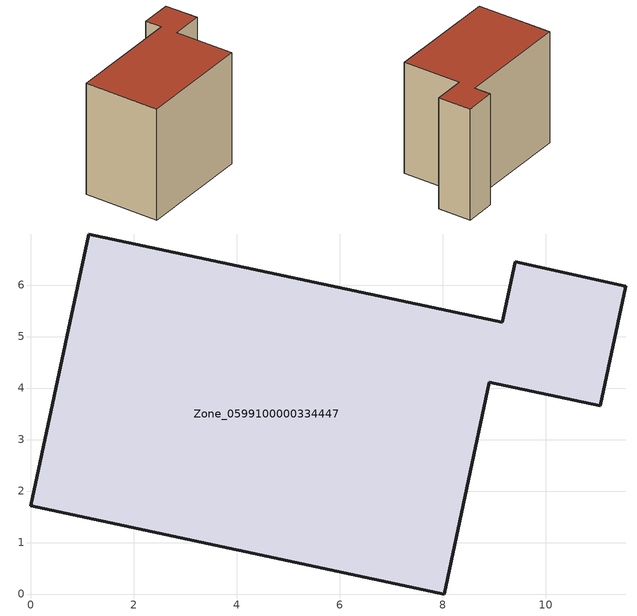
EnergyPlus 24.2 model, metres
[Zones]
Zone_0599100000334447
 floor ground (C_G): 0,1.71 1.13,6.99 9.16,5.28 9.41,6.45 11.56,5.98 11.06,3.65 8.91,4.11 8.03,0 z0
 wall outside (C_F): 1.13,6.99 0,1.71 8.03,0 8.91,4.11 11.06,3.65 11.56,5.98 9.41,6.45 9.16,5.28 1.13,6.99 z0:8.19
 roof outside (C_R): 11.56,5.98 9.41,6.45 9.16,5.28 1.13,6.99 0,1.71 8.03,0 8.91,4.11 11.06,3.65 z8.19
[BUILDING]
Pand.0599100000334447: North Axis=0; Terrain=City; Loads Convergence Tolerance Value=0.04; Temperature Convergence Tolerance Value=0.4; Solar Distribution=FullExterior; Maximum Number of Warmup Days=25; Minimum Number of Warmup Days=1
[Site:Location]
Rotterdam.The.Hague.AP_ZH_NLD Design_Conditions: Latitude=51.96; Longitude=4.45; Time Zone=1; Elevation=-4.5
[SITE:GROUNDTEMPERATURE:BUILDINGSURFACE]
18, 18, 18, 18, 18, 18, 18, 18, 18, 18, 18, 18
[MATERIAL] Thermal Absorptance=0.9; Solar Absorptance=0.7; Visible Absorptance=0.7
Name | Roughness | Thickness | Conductivity | Density | Specific Heat
G.TI.1975-1991 | MediumSmooth | 0.15 | 0.288461 | 540 | 1210
F.TI.1975-1991 | Rough | 0.3 | 0.230769 | 1920 | 840
R.TI.1975-1991 | MediumRough | 0.2 | 0.153846 | 1500 | 1000
[CONSTRUCTION]
C_G: G.TI.1975-1991
C_F: F.TI.1975-1991
C_R: R.TI.1975-1991
[ZONE]
Zone_0599100000334447: Type=1; Multiplier=1; Ceiling Height=Autocalculate; Volume=Autocalculate; Floor Area=autocalculate; Part of Total Floor Area=Yes
[ZONEINFILTRATION:DESIGNFLOWRATE]
Infil_Zone_0599100000334447: Zone or ZoneList or Space or SpaceList=Zone_0599100000334447; Schedule=AlwaysOn; Design Flow Rate Calculation Method=Flow/Area; Flow Rate per Floor Area=0.003; Constant Term Coefficient=1; Temperature Term Coefficient=0; Velocity Term Coefficient=0; Velocity Squared Term Coefficient=0
[HVACTEMPLATE:ZONE:IDEALLOADSAIRSYSTEM]
Zone_0599100000334447: Maximum Heating Supply Air Temperature=50; Minimum Cooling Supply Air Temperature=13; Maximum Heating Supply Air Humidity Ratio=0.0156; Minimum Cooling Supply Air Humidity Ratio=0.0077; Heating Limit=NoLimit; Cooling Limit=NoLimit; Dehumidification Control Type=ConstantSensibleHeatRatio; Cooling Sensible Heat Ratio=0.7; Dehumidification Setpoint=60; Humidification Control Type=None; Humidification Setpoint=30; Outdoor Air Method=None; Outdoor Air Flow Rate per Person=0.00944; Outdoor Air Flow Rate per Zone Floor Area=0; Outdoor Air Flow Rate per Zone=0; Demand Controlled Ventilation Type=None; Outdoor Air Economizer Type=NoEconomizer; Heat Recovery Type=None; Sensible Heat Recovery Effectiveness=0.7; Latent Heat Recovery Effectiveness=0.65
[ZONECONTROL:THERMOSTAT]
ThermostatControl_Zone_0599100000334447: Zone or ZoneList=Zone_0599100000334447; Control Type Schedule=DualSetpointControlType; Control 1=Thermostat_Zone_0599100000334447; Temperature Difference Between Cutout And Setpoint=0
[THERMOSTATSETPOINT:DUALSETPOINT]
Thermostat_Zone_0599100000334447: Heating Setpoint Temperature Schedule=HeatingSetpoint_Zone_0599100000334447; Cooling Setpoint Temperature Schedule=CoolingSetpoint_Zone_0599100000334447
[SCHEDULE:COMPACT]
HeatingSetpoint_Zone_0599100000334447: Through: 12/31, For: AllDays, Until: 24:00, 21
CoolingSetpoint_Zone_0599100000334447: Through: 12/31, For: AllDays, Until: 24:00, 24
DualSetpointControlType: Through: 12/31, For: AllDays, Until: 24:00, 4
AlwaysOn: Through: 12/31, For: AllDays, Until: 24:00, 1
